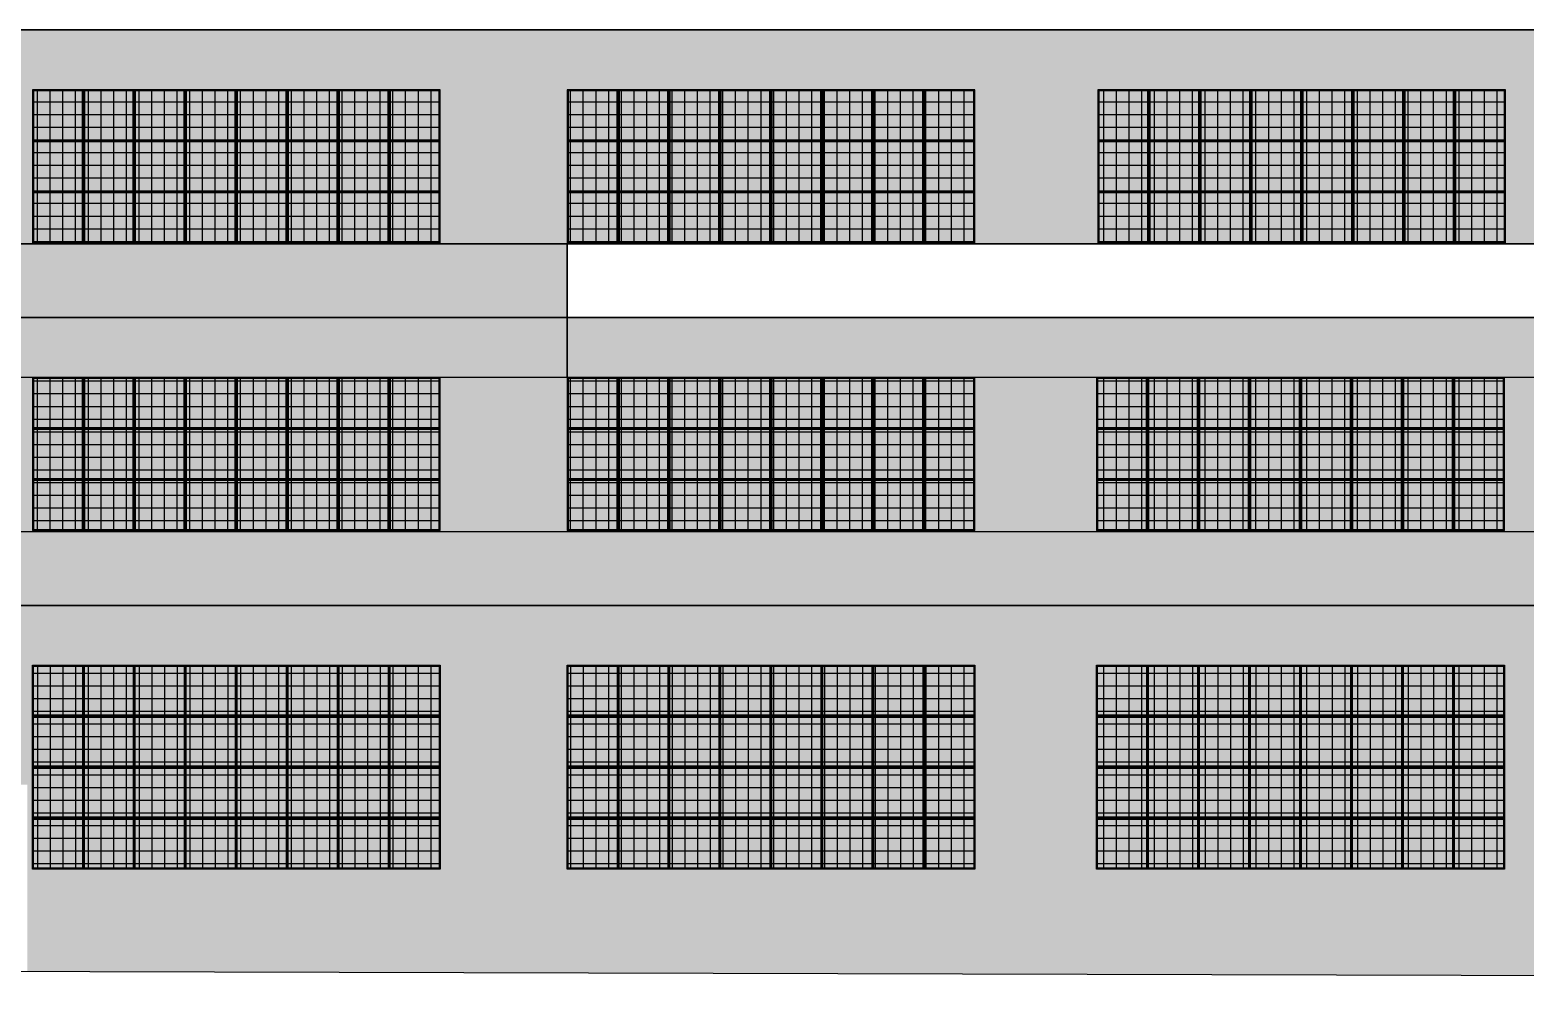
# Model space of a CAD drawing. Header units: metres. Extents: x -9138 to -7768, y 20 to 184.
# Drawn here: x -8570.55 to -8555.58, y 20.99 to 30.56 of the extents above; entities that cross this region are included whole.
import ezdxf

# ---------------------------------------------------------------- set-up
doc = ezdxf.new("R2010")
doc.units = ezdxf.units.M
for name, color, linetype in [('ARQ-DIM EMBASAM', 2, 'Continuous'), ('CTE ELEV$0$ARQ- FRISO', 7, 'Continuous'), ('CTE ELEV$0$ARQ-AUX', 7, 'Continuous'), ('CTE ELEV$0$ARQ-AUX1', 1, 'Continuous'), ('CTE ELEV$0$ARQ-AUX3', 3, 'Continuous'), ('CTE ELEV$0$ARQ-AUX4', 6, 'Continuous')]:
    doc.layers.add(name, color=color, linetype=linetype)
for name, color, linetype, true_color in [('CTE ELEV$0$ARQ-REVEST', 7, 'Continuous', 0xc79471), ('CTE ELEV$0$COR PLATINA', 7, 'Continuous', 0xa1a6a3), ('CTE ELEV$0$COR-CAIX', 7, 'Continuous', 0x45494e)]:
    doc.layers.add(name, color=color, linetype=linetype, true_color=true_color)
pattern_1 = [(0, (0, 0), (0, 0.2032), []), (90, (0, 0), (-0.2032, 0.2032), [0.2032, -0.2032])]

# ---------------------------------------------------------------- blocks, each defined once
blk = doc.blocks.new('CTE ELEV$0$V NEOREX 18')
at = {"layer": 'CTE ELEV$0$ARQ-AUX'}
h = blk.add_hatch(dxfattribs=at)
h.set_pattern_fill('NET', color=256, scale=0.04)
h.set_pattern_definition([(0, (0.2549999999999955, 0.5), (0, 0.127), []), (90, (0.2549999999999955, 0.5), (-0.127, 7.776507174585693e-18), [])])
h.paths.add_polyline_path([(0.009999999999990905, 0.5), (0.009999999999990905, 0.01000000000000156), (0.5, 0.01000000000000156), (0.5, 0.5)])
at = {"layer": 'CTE ELEV$0$COR-CAIX'}
h = blk.add_hatch(color=256, dxfattribs=at)
h.dxf.hatch_style = 1
h.paths.add_polyline_path([(0, 0.5100000000000016), (0.5099999999999909, 0.5100000000000016), (0.5099999999999909, 0), (0, 0)])
at = {"layer": 'CTE ELEV$0$ARQ-AUX'}
for points in [[(0, 0.5100000000000016), (0.5099999999999909, 0.5100000000000016), (0.5099999999999909, 0), (0, 0)], [(0.009999999999990905, 0.5), (0.5, 0.5), (0.5, 0.01000000000000156), (0.009999999999990905, 0.01000000000000156)]]:
    blk.add_lwpolyline(points, close=True, dxfattribs=at)
blk = doc.blocks.new('CTE ELEV$0$elev 3 1andar')
at = {"layer": 'CTE ELEV$0$COR PLATINA', "transparency": 33554687}
h = blk.add_hatch(color=256, dxfattribs=at)
h.dxf.hatch_style = 1
h.paths.add_polyline_path([(80.71805778476846, 3.200000000000003), (80.71805778476846, 3.600000000000044), (71.36197776144218, 3.600000000000044), (71.36197776144218, -0.1352488599449302), (80.71805778476846, -0.16024399183976)])
h.paths.add_polyline_path([(71.3315317896595, 3.600000000000044), (38.8964976152929, 3.600000000000044), (38.8964976152929, 1.804574733409972), (43.82155527867144, 1.804574733409972), (43.82155527867144, -0.06167354948585313), (71.3315317896595, -0.135167522346439)])
h.paths.add_polyline_path([(58.60074896862352, 1.469999999999946), (58.60074896862352, 0.9599999999999405), (58.0907489686233, 0.9599999999999405), (57.58074896862308, 0.9599999999999405), (57.07074896862287, 0.9599999999999405), (56.56074896862265, 0.9599999999999405), (56.05074896862243, 0.9599999999999405), (55.54074896862221, 0.9599999999999405), (55.03074896862199, 0.9599999999999405), (54.52074896862359, 0.9599999999999405), (54.52074896862359, 1.469999999999942), (54.52074896862359, 1.979999999999947), (54.52074896862359, 2.489999999999952), (54.52074896862359, 3.002033027966277), (55.03074896862381, 3.002033027966277), (55.54074896862221, 3.002033027966277), (56.05074896862243, 3.002033027966277), (56.56074896862265, 3.002033027966277), (57.07074896862287, 3.002033027966277), (57.58074896862308, 3.002033027966277), (58.0907489686233, 3.002033027966277), (58.60074896862352, 3.002033027966277), (58.60074896862352, 2.492033027966276), (58.60074896862352, 1.979999999999951)], flags=16)
h.paths.add_polyline_path([(58.0907489686233, 1.469999999999946), (57.58074896862308, 1.469999999999946), (57.07074896862287, 1.469999999999946), (56.56074896862265, 1.469999999999946), (56.05074896862243, 1.469999999999946), (55.54074896862221, 1.469999999999946), (55.03074896862199, 1.469999999999946), (55.03074896862199, 1.979999999999947), (55.03074896862199, 2.489999999999952), (55.54074896862221, 2.489999999999952), (56.05074896862243, 2.489999999999952), (56.56074896862265, 2.489999999999952), (57.07074896862287, 2.489999999999952), (57.58074896862308, 2.489999999999952), (58.0907489686233, 2.489999999999952), (58.0907489686233, 1.979999999999951)], flags=0)
h.paths.add_polyline_path([(53.30143699537075, 1.469999999999946), (53.30143699537075, 0.9599999999999405), (52.79143699537053, 0.9599999999999405), (52.28143699537031, 0.9599999999999405), (51.7714369953701, 0.9599999999999405), (51.26143699536988, 0.9599999999999405), (50.75143699536966, 0.9599999999999405), (50.24143699537126, 0.9599999999999405), (49.73143699537104, 0.9599999999999405), (49.22143699537082, 0.9599999999999405), (49.22143699537082, 1.469999999999942), (49.22143699537082, 1.979999999999947), (49.22143699537082, 2.489999999999952), (49.22143699537082, 3.002033027966277), (49.73143699537104, 3.002033027966277), (50.24143699537126, 3.002033027966277), (50.75143699537148, 3.002033027966277), (51.26143699536988, 3.002033027966277), (51.7714369953701, 3.002033027966277), (52.28143699537031, 3.002033027966277), (52.79143699537053, 3.002033027966277), (53.30143699537075, 3.002033027966277), (53.30143699537075, 2.492033027966276), (53.30143699537075, 1.979999999999951)], flags=16)
h.paths.add_polyline_path([(52.79143699537053, 1.469999999999946), (52.28143699537031, 1.469999999999946), (51.7714369953701, 1.469999999999946), (51.26143699536988, 1.469999999999946), (50.75143699536966, 1.469999999999946), (50.24143699537126, 1.469999999999946), (49.73143699537104, 1.469999999999946), (49.73143699537104, 1.979999999999947), (49.73143699537104, 2.489999999999952), (50.24143699537126, 2.489999999999952), (50.75143699537148, 2.489999999999952), (51.26143699536988, 2.489999999999952), (51.7714369953701, 2.489999999999952), (52.28143699537031, 2.489999999999952), (52.79143699537053, 2.489999999999952), (52.79143699537053, 1.979999999999951)], flags=0)
h.paths.add_polyline_path([(47.95143705500777, 1.469999999999946), (47.95143705500777, 0.9599999999999405), (47.44143705500755, 0.9599999999999405), (46.93143705500734, 0.9599999999999405), (46.42143705500712, 0.9599999999999405), (45.9114370550069, 0.9599999999999405), (45.40143705500668, 0.9599999999999405), (44.89143705500828, 0.9599999999999405), (44.38143705500806, 0.9599999999999405), (43.87143705500785, 0.9599999999999405), (43.87143705500785, 1.469999999999942), (43.87143705500785, 1.979999999999947), (43.87143705500785, 2.489999999999952), (43.87143705500785, 3.002033027966277), (44.38143705500806, 3.002033027966277), (44.89143705500828, 3.002033027966277), (45.4014370550085, 3.002033027966277), (45.9114370550069, 3.002033027966277), (46.42143705500712, 3.002033027966277), (46.93143705500734, 3.002033027966277), (47.44143705500755, 3.002033027966277), (47.95143705500777, 3.002033027966277), (47.95143705500777, 2.492033027966276), (47.95143705500777, 1.979999999999951)], flags=16)
h.paths.add_polyline_path([(47.44143705500755, 1.469999999999946), (46.93143705500734, 1.469999999999946), (46.42143705500712, 1.469999999999946), (45.9114370550069, 1.469999999999946), (45.40143705500668, 1.469999999999946), (44.89143705500828, 1.469999999999946), (44.38143705500806, 1.469999999999946), (44.38143705500806, 1.979999999999947), (44.38143705500806, 2.489999999999952), (44.89143705500828, 2.489999999999952), (45.4014370550085, 2.489999999999952), (45.9114370550069, 2.489999999999952), (46.42143705500712, 2.489999999999952), (46.93143705500734, 2.489999999999952), (47.44143705500755, 2.489999999999952), (47.44143705500755, 1.979999999999951)], flags=0)
at = {"layer": 'Defpoints', "elevation": -5.945466473008046e-07}
blk.add_lwpolyline([(5.269102985039353e-07, 3.599999951167487), (86.08435701478447, 3.599999951167487)], dxfattribs=at)
at = {"layer": 'CTE ELEV$0$ARQ-AUX1'}
for p in [(43.87143705500785, 2.492033027966276), (44.38143705500806, 2.492033027966276), (44.89143705500828, 2.492033027966276), (45.40143705500668, 2.492033027966276), (45.9114370550069, 2.492033027966276), (46.42143705500712, 2.492033027966276), (46.93143705500734, 2.492033027966276), (47.44143705500755, 2.492033027966276), (49.22143699537082, 2.492033027966276), (49.73143699537104, 2.492033027966276), (50.24143699537126, 2.492033027966276), (50.75143699536966, 2.492033027966276), (51.26143699536988, 2.492033027966276), (51.7714369953701, 2.492033027966276), (52.28143699537031, 2.492033027966276), (52.79143699537053, 2.492033027966276), (54.52074896862359, 2.492033027966276), (55.03074896862199, 2.492033027966276), (55.54074896862221, 2.492033027966276), (56.05074896862243, 2.492033027966276), (56.56074896862265, 2.492033027966276), (57.07074896862287, 2.492033027966276), (57.58074896862308, 2.492033027966276), (58.0907489686233, 2.492033027966276), (43.87143705500785, 1.979999999999951), (44.38143705500806, 1.979999999999951), (44.89143705500828, 1.979999999999951), (45.40143705500668, 1.979999999999951), (45.9114370550069, 1.979999999999951), (46.42143705500712, 1.979999999999951), (46.93143705500734, 1.979999999999951), (47.44143705500755, 1.979999999999951), (49.22143699537082, 1.979999999999951), (49.73143699537104, 1.979999999999951), (50.24143699537126, 1.979999999999951), (50.75143699536966, 1.979999999999951), (51.26143699536988, 1.979999999999951), (51.7714369953701, 1.979999999999951), (52.28143699537031, 1.979999999999951), (52.79143699537053, 1.979999999999951), (54.52074896862359, 1.979999999999951), (55.03074896862199, 1.979999999999951), (55.54074896862221, 1.979999999999951), (56.05074896862243, 1.979999999999951), (56.56074896862265, 1.979999999999951), (57.07074896862287, 1.979999999999951), (57.58074896862308, 1.979999999999951), (58.0907489686233, 1.979999999999951), (43.87143705500785, 1.469999999999946), (44.38143705500806, 1.469999999999946), (44.89143705500828, 1.469999999999946), (45.40143705500668, 1.469999999999946), (45.9114370550069, 1.469999999999946), (46.42143705500712, 1.469999999999946), (46.93143705500734, 1.469999999999946), (47.44143705500755, 1.469999999999946), (49.22143699537082, 1.469999999999946), (49.73143699537104, 1.469999999999946), (50.24143699537126, 1.469999999999946), (50.75143699536966, 1.469999999999946), (51.26143699536988, 1.469999999999946), (51.7714369953701, 1.469999999999946), (52.28143699537031, 1.469999999999946), (52.79143699537053, 1.469999999999946), (54.52074896862359, 1.469999999999946), (55.03074896862199, 1.469999999999946), (55.54074896862221, 1.469999999999946), (56.05074896862243, 1.469999999999946), (56.56074896862265, 1.469999999999946), (57.07074896862287, 1.469999999999946), (57.58074896862308, 1.469999999999946), (58.0907489686233, 1.469999999999946), (43.87143705500785, 0.9599999999999405), (44.38143705500806, 0.9599999999999405), (44.89143705500828, 0.9599999999999405), (45.40143705500668, 0.9599999999999405), (45.9114370550069, 0.9599999999999405), (46.42143705500712, 0.9599999999999405), (46.93143705500734, 0.9599999999999405), (47.44143705500755, 0.9599999999999405), (49.22143699537082, 0.9599999999999405), (49.73143699537104, 0.9599999999999405), (50.24143699537126, 0.9599999999999405), (50.75143699536966, 0.9599999999999405), (51.26143699536988, 0.9599999999999405), (51.7714369953701, 0.9599999999999405), (52.28143699537031, 0.9599999999999405), (52.79143699537053, 0.9599999999999405), (54.52074896862359, 0.9599999999999405), (55.03074896862199, 0.9599999999999405), (55.54074896862221, 0.9599999999999405), (56.05074896862243, 0.9599999999999405), (56.56074896862265, 0.9599999999999405), (57.07074896862287, 0.9599999999999405), (57.58074896862308, 0.9599999999999405), (58.0907489686233, 0.9599999999999405)]:
    blk.add_blockref('CTE ELEV$0$V NEOREX 18', p, dxfattribs=at)
blk = doc.blocks.new('CTE ELEV$0$elev 3 2andar')
at = {"layer": 'CTE ELEV$0$COR PLATINA', "transparency": 33554687}
h = blk.add_hatch(color=256, dxfattribs=at)
h.dxf.hatch_style = 1
h.paths.add_polyline_path([(0.1434876935600187, 2.280085127825), (-80.57457009121026, 2.280085127825), (-80.57457009121026, 0.7400000047095503), (0.1434876935600187, 0.7400000047095503)])
at = {"layer": 'CTE ELEV$0$COR PLATINA', "elevation": 5.945466473008046e-07}
blk.add_lwpolyline([(0.1434876935600187, 2.280085127825), (-80.57457009121026, 2.280085127825), (-80.57457009121026, 0.7400000047095503), (0.1434876935600187, 0.7400000047095503)], close=True, dxfattribs=at)
at = {"layer": 'Defpoints'}
for p, q in [((-80.57456956429996, 2.879999999999999), (0.1434876935618377, 2.880000000000006)), ((0.03864608266303549, 0), (-80.57456956429996, 3.552713678800501e-15))]:
    blk.add_line(p, q, dxfattribs=at)
at = {"layer": 'CTE ELEV$0$ARQ-AUX1', "xscale": -1}
for p in [(-36.1931330362022, 1.770000016277532, 5.945466473008046e-07), (-35.68313303620198, 1.770000016277532, 5.945466473008046e-07), (-35.17313303620176, 1.770000016277532, 5.945466473008046e-07), (-34.66313303620154, 1.770000016277532, 5.945466473008046e-07), (-34.15313303620133, 1.770000016277532, 5.945466473008046e-07), (-33.64313303620293, 1.770000016277532, 5.945466473008046e-07), (-33.13313303620271, 1.770000016277532, 5.945466473008046e-07), (-32.62313303620249, 1.770000016277532, 5.945466473008046e-07), (-30.84313309583922, 1.770000016277532, 5.949674651559929e-07), (-30.333133095839, 1.770000016277532, 5.949674651559929e-07), (-29.82313309583878, 1.770000016277532, 5.949674651559929e-07), (-29.31313309583857, 1.770000016277532, 5.949674651559929e-07), (-28.80313309583835, 1.770000016277532, 5.949674651559929e-07), (-28.29313309583995, 1.770000016277532, 5.949674651559929e-07), (-27.78313309583973, 1.770000016277532, 5.949674651559929e-07), (-27.27313309583951, 1.770000016277532, 5.949674651559929e-07), (-25.54382112258645, 1.76994105819449, 5.949707708050784e-07), (-25.03382112258623, 1.76994105819449, 5.949707708050784e-07), (-24.52382112258601, 1.76994105819449, 5.949707708050784e-07), (-24.0138211225858, 1.76994105819449, 5.949707708050784e-07), (-23.50382112258558, 1.76994105819449, 5.949707708050784e-07), (-22.99382112258718, 1.76994105819449, 5.949707708050784e-07), (-22.48382112258696, 1.76994105819449, 5.949707708050784e-07), (-21.97382112258674, 1.76994105819449, 5.949707708050784e-07), (-36.1931330362022, 1.260000016277534, 5.945466473008046e-07), (-35.68313303620198, 1.260000016277534, 5.945466473008046e-07), (-35.17313303620176, 1.260000016277534, 5.945466473008046e-07), (-34.66313303620154, 1.260000016277534, 5.945466473008046e-07), (-34.15313303620133, 1.260000016277534, 5.945466473008046e-07), (-33.64313303620293, 1.260000016277534, 5.945466473008046e-07), (-33.13313303620271, 1.260000016277534, 5.945466473008046e-07), (-32.62313303620249, 1.260000016277534, 5.945466473008046e-07), (-30.84313309583922, 1.260000016277534, 5.949674651559929e-07), (-30.333133095839, 1.260000016277534, 5.949674651559929e-07), (-29.82313309583878, 1.260000016277534, 5.949674651559929e-07), (-29.31313309583857, 1.260000016277534, 5.949674651559929e-07), (-28.80313309583835, 1.260000016277534, 5.949674651559929e-07), (-28.29313309583995, 1.260000016277534, 5.949674651559929e-07), (-27.78313309583973, 1.260000016277534, 5.949674651559929e-07), (-27.27313309583951, 1.260000016277534, 5.949674651559929e-07), (-25.54382112258645, 1.259941058194492, 5.949707708050784e-07), (-25.03382112258623, 1.259941058194492, 5.949707708050784e-07), (-24.52382112258601, 1.259941058194492, 5.949707708050784e-07), (-24.0138211225858, 1.259941058194492, 5.949707708050784e-07), (-23.50382112258558, 1.259941058194492, 5.949707708050784e-07), (-22.99382112258718, 1.259941058194492, 5.949707708050784e-07), (-22.48382112258696, 1.259941058194492, 5.949707708050784e-07), (-21.97382112258674, 1.259941058194492, 5.949707708050784e-07), (-36.1931330362022, 0.7500000162775287, 5.945466473008046e-07), (-35.68313303620198, 0.7500000162775287, 5.945466473008046e-07), (-35.17313303620176, 0.7500000162775287, 5.945466473008046e-07), (-34.66313303620154, 0.7500000162775287, 5.945466473008046e-07), (-34.15313303620133, 0.7500000162775287, 5.945466473008046e-07), (-33.64313303620293, 0.7500000162775287, 5.945466473008046e-07), (-33.13313303620271, 0.7500000162775287, 5.945466473008046e-07), (-32.62313303620249, 0.7500000162775287, 5.945466473008046e-07), (-30.84313309583922, 0.7500000162775287, 5.949674651559929e-07), (-30.333133095839, 0.7500000162775287, 5.949674651559929e-07), (-29.82313309583878, 0.7500000162775287, 5.949674651559929e-07), (-29.31313309583857, 0.7500000162775287, 5.949674651559929e-07), (-28.80313309583835, 0.7500000162775287, 5.949674651559929e-07), (-28.29313309583995, 0.7500000162775287, 5.949674651559929e-07), (-27.78313309583973, 0.7500000162775287, 5.949674651559929e-07), (-27.27313309583951, 0.7500000162775287, 5.949674651559929e-07), (-25.54382112258645, 0.7499410581944872, 5.949707708050784e-07), (-25.03382112258623, 0.7499410581944872, 5.949707708050784e-07), (-24.52382112258601, 0.7499410581944872, 5.949707708050784e-07), (-24.0138211225858, 0.7499410581944872, 5.949707708050784e-07), (-23.50382112258558, 0.7499410581944872, 5.949707708050784e-07), (-22.99382112258718, 0.7499410581944872, 5.949707708050784e-07), (-22.48382112258696, 0.7499410581944872, 5.949707708050784e-07), (-21.97382112258674, 0.7499410581944872, 5.949707708050784e-07)]:
    blk.add_blockref('CTE ELEV$0$V NEOREX 18', p, dxfattribs=at)
blk = doc.blocks.new('CTE ELEV$0$elev 3 3andar')
at = {"layer": 'CTE ELEV$0$COR PLATINA', "transparency": 33554687}
h = blk.add_hatch(color=256, dxfattribs=at)
h.dxf.hatch_style = 1
h.paths.add_polyline_path([(0, 2.879999999999988), (70.50146152303932, 2.879999999999988), (70.50146152303932, 0.7400000325550202), (0, 0.7400000325550202)])
h = blk.add_hatch(color=256, dxfattribs=at)
h.dxf.hatch_style = 1
h.paths.add_polyline_path([(38.8964970883826, 0.7400000325550202), (49.22143646846052, 0.7400000325550202), (49.22143646846052, -0.5999999837224621), (38.8964970883826, -0.5999999837224621)])
at = {"layer": 'CTE ELEV$0$COR PLATINA', "elevation": 5.945466473008046e-07}
for points in [[(0, 2.879999999999988), (70.50146152303932, 2.879999999999988), (70.50146152303932, 0.7400000325550202), (0, 0.7400000325550202)], [(38.8964970883826, 0.7400000325550202), (49.22143646846052, 0.7400000325550202), (49.22143646846052, -0.5999999837224621), (38.8964970883826, -0.5999999837224621)]]:
    blk.add_lwpolyline(points, close=True, dxfattribs=at)
at = {"layer": 'Defpoints'}
blk.add_line((80.613215646963, -3.552713678800501e-15), (0, 0), dxfattribs=at)
at = {"layer": 'CTE ELEV$0$ARQ-AUX1', "xscale": -1}
for p in [(44.38143652809777, 1.770000016277528, 5.945466473008046e-07), (44.89143652809798, 1.770000016277528, 5.945466473008046e-07), (45.4014365280982, 1.770000016277528, 5.945466473008046e-07), (45.91143652809842, 1.770000016277528, 5.945466473008046e-07), (46.42143652809864, 1.770000016277528, 5.945466473008046e-07), (46.93143652809704, 1.770000016277528, 5.945466473008046e-07), (47.44143652809726, 1.770000016277528, 5.945466473008046e-07), (47.95143652809747, 1.770000016277528, 5.945466473008046e-07), (49.73143646846074, 1.770000016277528, 5.949674651559929e-07), (50.24143646846096, 1.770000016277528, 5.949674651559929e-07), (50.75143646846118, 1.770000016277528, 5.949674651559929e-07), (51.2614364684614, 1.770000016277528, 5.949674651559929e-07), (51.77143646846162, 1.770000016277528, 5.949674651559929e-07), (52.28143646846002, 1.770000016277528, 5.949674651559929e-07), (52.79143646846023, 1.770000016277528, 5.949674651559929e-07), (53.30143646846045, 1.770000016277528, 5.949674651559929e-07), (55.04349373846526, 1.770000016277528, 5.945466473008046e-07), (55.55349373846548, 1.770000016277528, 5.945466473008046e-07), (56.0634937384657, 1.770000016277528, 5.945466473008046e-07), (56.57349373846591, 1.770000016277528, 5.945466473008046e-07), (57.08349373846613, 1.770000016277528, 5.945466473008046e-07), (57.59349373846453, 1.770000016277528, 5.945466473008046e-07), (58.10349373846475, 1.770000016277528, 5.945466473008046e-07), (58.61349373846497, 1.770000016277528, 5.945466473008046e-07), (44.38143652809777, 1.26000001627753, 5.945466473008046e-07), (44.89143652809798, 1.26000001627753, 5.945466473008046e-07), (45.4014365280982, 1.26000001627753, 5.945466473008046e-07), (45.91143652809842, 1.26000001627753, 5.945466473008046e-07), (46.42143652809864, 1.26000001627753, 5.945466473008046e-07), (46.93143652809704, 1.26000001627753, 5.945466473008046e-07), (47.44143652809726, 1.26000001627753, 5.945466473008046e-07), (47.95143652809747, 1.26000001627753, 5.945466473008046e-07), (49.73143646846074, 1.26000001627753, 5.949674651559929e-07), (50.24143646846096, 1.26000001627753, 5.949674651559929e-07), (50.75143646846118, 1.26000001627753, 5.949674651559929e-07), (51.2614364684614, 1.26000001627753, 5.949674651559929e-07), (51.77143646846162, 1.26000001627753, 5.949674651559929e-07), (52.28143646846002, 1.26000001627753, 5.949674651559929e-07), (52.79143646846023, 1.26000001627753, 5.949674651559929e-07), (53.30143646846045, 1.26000001627753, 5.949674651559929e-07), (55.04349373846526, 1.26000001627753, 5.945466473008046e-07), (55.55349373846548, 1.26000001627753, 5.945466473008046e-07), (56.0634937384657, 1.26000001627753, 5.945466473008046e-07), (56.57349373846591, 1.26000001627753, 5.945466473008046e-07), (57.08349373846613, 1.26000001627753, 5.945466473008046e-07), (57.59349373846453, 1.26000001627753, 5.945466473008046e-07), (58.10349373846475, 1.26000001627753, 5.945466473008046e-07), (58.61349373846497, 1.26000001627753, 5.945466473008046e-07), (44.38143652809777, 0.7500000162775251, 5.945466473008046e-07), (44.89143652809798, 0.7500000162775251, 5.945466473008046e-07), (45.4014365280982, 0.7500000162775251, 5.945466473008046e-07), (45.91143652809842, 0.7500000162775251, 5.945466473008046e-07), (46.42143652809864, 0.7500000162775251, 5.945466473008046e-07), (46.93143652809704, 0.7500000162775251, 5.945466473008046e-07), (47.44143652809726, 0.7500000162775251, 5.945466473008046e-07), (47.95143652809747, 0.7500000162775251, 5.945466473008046e-07), (49.73143646846074, 0.7500000162775251, 5.949674651559929e-07), (50.24143646846096, 0.7500000162775251, 5.949674651559929e-07), (50.75143646846118, 0.7500000162775251, 5.949674651559929e-07), (51.2614364684614, 0.7500000162775251, 5.949674651559929e-07), (51.77143646846162, 0.7500000162775251, 5.949674651559929e-07), (52.28143646846002, 0.7500000162775251, 5.949674651559929e-07), (52.79143646846023, 0.7500000162775251, 5.949674651559929e-07), (53.30143646846045, 0.7500000162775251, 5.949674651559929e-07), (55.04349373846526, 0.7500000162775251, 5.945466473008046e-07), (55.55349373846548, 0.7500000162775251, 5.945466473008046e-07), (56.0634937384657, 0.7500000162775251, 5.945466473008046e-07), (56.57349373846591, 0.7500000162775251, 5.945466473008046e-07), (57.08349373846613, 0.7500000162775251, 5.945466473008046e-07), (57.59349373846453, 0.7500000162775251, 5.945466473008046e-07), (58.10349373846475, 0.7500000162775251, 5.945466473008046e-07), (58.61349373846497, 0.7500000162775251, 5.945466473008046e-07)]:
    blk.add_blockref('CTE ELEV$0$V NEOREX 18', p, dxfattribs=at)
blk = doc.blocks.new('CTE ELEV$0$elev 3 4andar')
at = {"layer": 'Defpoints'}
blk.add_line((80.613215646963, 0.5399999511772648, -5.945466472782955e-07), (0, 0.5399999511772684, -5.945466472782955e-07), dxfattribs=at)
blk = doc.blocks.new('CTE ELEV')
at = {"layer": 'CTE ELEV$0$ARQ-REVEST', "transparency": 33554687}
h = blk.add_hatch(dxfattribs=at)
h.set_pattern_fill('AR-B816', scale=0.001)
h.set_pattern_definition(pattern_1)
h.paths.add_polyline_path([(-8565.171058644255, 27.07999996744508), (-8565.171058644255, 27.68000004302307), (-8543.891033589676, 27.68000004302307), (-8543.891033589676, 27.51499992542017), (-8533.674437854856, 27.51499992542017), (-8533.674437854856, 27.08008503015996)])
h = blk.add_hatch(dxfattribs=at)
h.set_pattern_fill('AR-B816', scale=0.001)
h.set_pattern_definition(pattern_1)
h.paths.add_polyline_path([(-8575.465998024332, 25.53999995587708), (-8533.674437854857, 25.53999995587708), (-8533.674437854857, 24.80000000000009), (-8575.465998024332, 24.80000000000009)])
at = {"layer": 'CTE ELEV$0$ARQ- FRISO'}
blk.add_lwpolyline([(-8565.171058644255, 27.68000004302307), (-8565.171058644255, 28.41999998372256), (-8543.891033589676, 28.41999998372256)], dxfattribs=at)
for points in [[(-8565.171058644255, 27.07999996744508), (-8565.171058644255, 27.68000004302307), (-8543.891033589676, 27.68000004302307), (-8543.891033589676, 27.51499992542017), (-8533.674437854856, 27.51499992542017), (-8533.674437854856, 27.08008503015996)], [(-8575.465998024332, 25.53999995587708), (-8533.674437854857, 25.53999995587708), (-8533.674437854857, 24.80000000000009), (-8575.465998024332, 24.80000000000009)]]:
    blk.add_lwpolyline(points, close=True, dxfattribs=at)
at = {"layer": 'CTE ELEV$0$ARQ-AUX3'}
blk.add_lwpolyline([(-8610.188396116946, 21.31958862544852), (-8593.656342220009, 21.20000000000005), (-8515.049963459314, 20.99000000000004)], dxfattribs=at)
for name, p in [('CTE ELEV$0$elev 3 2andar', (-8533.817925548416, 24.79999995116753, -5.945466473008046e-07)), ('CTE ELEV$0$elev 3 1andar', (-8614.392495639626, 21.20000000000005))]:
    blk.add_blockref(name, p)
blk.add_blockref('CTE ELEV$0$elev 3 3andar', (-8614.392495112716, 27.67999995116754, -5.945466473008046e-07), dxfattribs=at)
at = {"layer": 'CTE ELEV$0$ARQ-AUX4'}
blk.add_blockref('CTE ELEV$0$elev 3 4andar', (-8614.447520785685, 30.01999999999026, -7.63427493346594e-06), dxfattribs=at)

msp = doc.modelspace()

# ---------------------------------------------------------------- block references
at = {"layer": 'ARQ-DIM EMBASAM'}
msp.add_blockref('CTE ELEV', (0, 0), dxfattribs=at)

doc.saveas('drawing.dxf')
